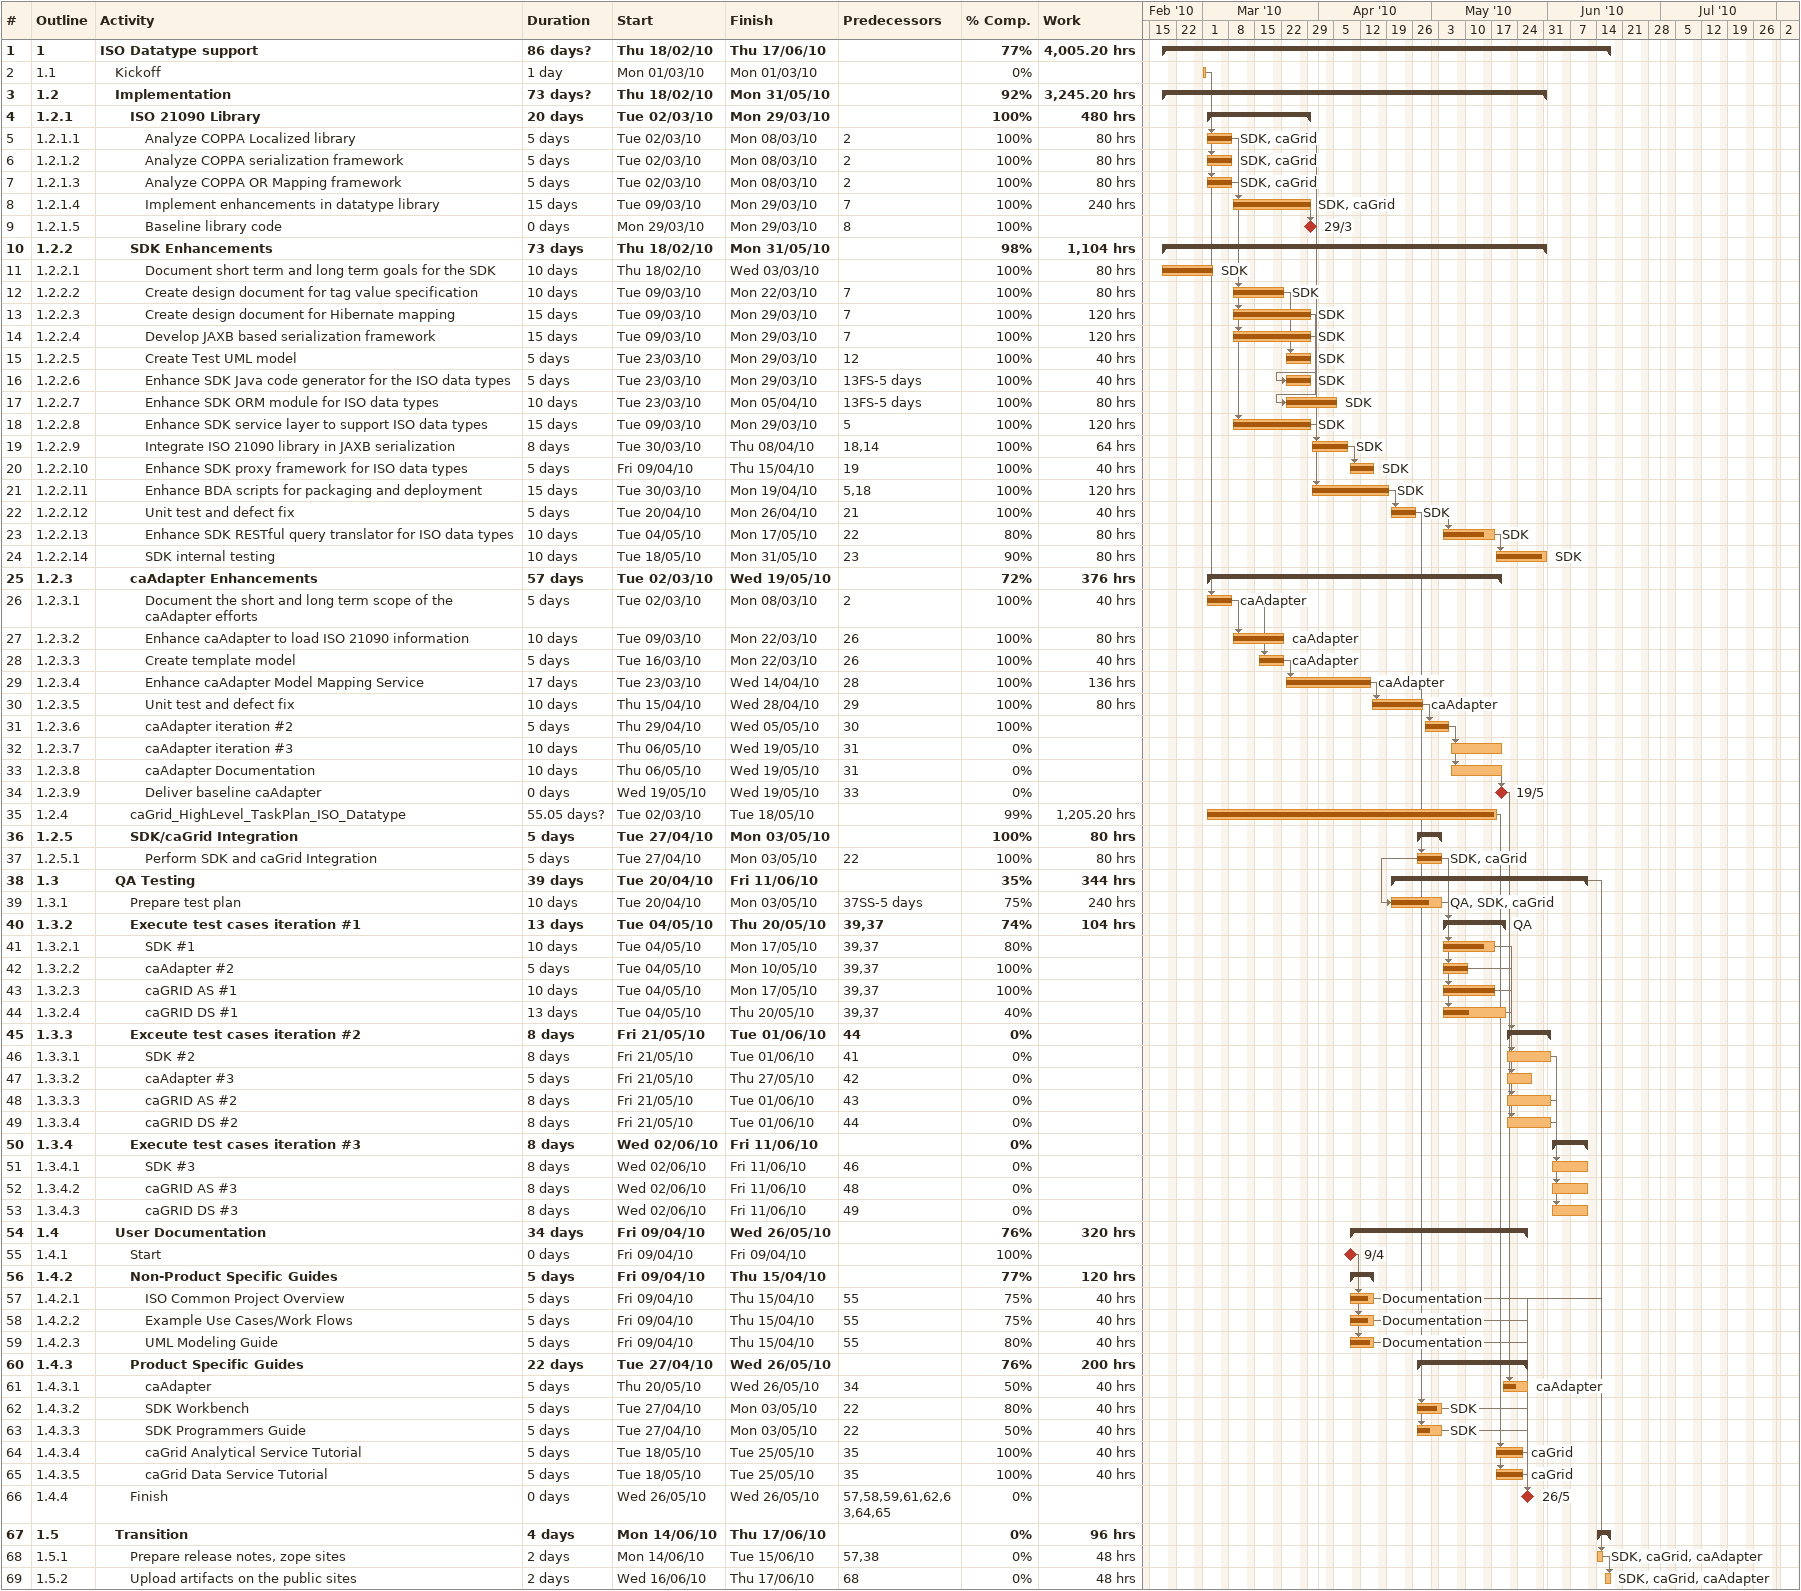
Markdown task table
| ID | WBS | Task | Duration | Start | Finish | Predecessors | Resources | % complete | Work (h) |
|---|---|---|---|---|---|---|---|---|---|
| 1 | 1 | **ISO Datatype support** | 86d? | 2010-02-18 | 2010-06-17 |  |  | 77 | 4005.20 |
| 2 | 1.1 | Kickoff | 1d | 2010-03-01 | 2010-03-01 |  |  | 0 |  |
| 3 | 1.2 | **Implementation** | 73d? | 2010-02-18 | 2010-05-31 |  |  | 92 | 3245.20 |
| 4 | 1.2.1 | **ISO 21090 Library** | 20d | 2010-03-02 | 2010-03-29 |  |  | 100 | 480 |
| 5 | 1.2.1.1 | Analyze COPPA Localized library | 5d | 2010-03-02 | 2010-03-08 | 2 | SDK, caGrid | 100 | 80 |
| 6 | 1.2.1.2 | Analyze COPPA serialization framework | 5d | 2010-03-02 | 2010-03-08 | 2 | SDK, caGrid | 100 | 80 |
| 7 | 1.2.1.3 | Analyze COPPA OR Mapping framework | 5d | 2010-03-02 | 2010-03-08 | 2 | SDK, caGrid | 100 | 80 |
| 8 | 1.2.1.4 | Implement enhancements in datatype library | 15d | 2010-03-09 | 2010-03-29 | 7 | SDK, caGrid | 100 | 240 |
| 9 | 1.2.1.5 | Baseline library code | 0d | 2010-03-29 | 2010-03-29 | 8 |  | 100 |  |
| 10 | 1.2.2 | **SDK Enhancements** | 73d | 2010-02-18 | 2010-05-31 |  |  | 98 | 1104 |
| 11 | 1.2.2.1 | Document short term and long term goals for the SDK | 10d | 2010-02-18 | 2010-03-03 |  | SDK | 100 | 80 |
| 12 | 1.2.2.2 | Create design document for tag value specification | 10d | 2010-03-09 | 2010-03-22 | 7 | SDK | 100 | 80 |
| 13 | 1.2.2.3 | Create design document for Hibernate mapping | 15d | 2010-03-09 | 2010-03-29 | 7 | SDK | 100 | 120 |
| 14 | 1.2.2.4 | Develop JAXB based serialization framework | 15d | 2010-03-09 | 2010-03-29 | 7 | SDK | 100 | 120 |
| 15 | 1.2.2.5 | Create Test UML model | 5d | 2010-03-23 | 2010-03-29 | 12 | SDK | 100 | 40 |
| 16 | 1.2.2.6 | Enhance SDK Java code generator for the ISO data types | 5d | 2010-03-23 | 2010-03-29 | 13FS-5d | SDK | 100 | 40 |
| 17 | 1.2.2.7 | Enhance SDK ORM module for ISO data types | 10d | 2010-03-23 | 2010-04-05 | 13FS-5d | SDK | 100 | 80 |
| 18 | 1.2.2.8 | Enhance SDK service layer to support ISO data types | 15d | 2010-03-09 | 2010-03-29 | 5 | SDK | 100 | 120 |
| 19 | 1.2.2.9 | Integrate ISO 21090 library in JAXB serialization | 8d | 2010-03-30 | 2010-04-08 | 18, 14 | SDK | 100 | 64 |
| 20 | 1.2.2.10 | Enhance SDK proxy framework for ISO data types | 5d | 2010-04-09 | 2010-04-15 | 19 | SDK | 100 | 40 |
| 21 | 1.2.2.11 | Enhance BDA scripts for packaging and deployment | 15d | 2010-03-30 | 2010-04-19 | 5, 18 | SDK | 100 | 120 |
| 22 | 1.2.2.12 | Unit test and defect fix | 5d | 2010-04-20 | 2010-04-26 | 21 | SDK | 100 | 40 |
| 23 | 1.2.2.13 | Enhance SDK RESTful query translator for ISO data types | 10d | 2010-05-04 | 2010-05-17 | 22 | SDK | 80 | 80 |
| 24 | 1.2.2.14 | SDK internal testing | 10d | 2010-05-18 | 2010-05-31 | 23 | SDK | 90 | 80 |
| 25 | 1.2.3 | **caAdapter Enhancements** | 57d | 2010-03-02 | 2010-05-19 |  |  | 72 | 376 |
| 26 | 1.2.3.1 | Document the short and long term scope of the caAdapter efforts | 5d | 2010-03-02 | 2010-03-08 | 2 | caAdapter | 100 | 40 |
| 27 | 1.2.3.2 | Enhance caAdapter to load ISO 21090 information | 10d | 2010-03-09 | 2010-03-22 | 26 | caAdapter | 100 | 80 |
| 28 | 1.2.3.3 | Create template model | 5d | 2010-03-16 | 2010-03-22 | 26 | caAdapter | 100 | 40 |
| 29 | 1.2.3.4 | Enhance caAdapter Model Mapping Service | 17d | 2010-03-23 | 2010-04-14 | 28 | caAdapter | 100 | 136 |
| 30 | 1.2.3.5 | Unit test and defect fix | 10d | 2010-04-15 | 2010-04-28 | 29 | caAdapter | 100 | 80 |
| 31 | 1.2.3.6 | caAdapter iteration #2 | 5d | 2010-04-29 | 2010-05-05 | 30 |  | 100 |  |
| 32 | 1.2.3.7 | caAdapter iteration #3 | 10d | 2010-05-06 | 2010-05-19 | 31 |  | 0 |  |
| 33 | 1.2.3.8 | caAdapter Documentation | 10d | 2010-05-06 | 2010-05-19 | 31 |  | 0 |  |
| 34 | 1.2.3.9 | Deliver baseline caAdapter | 0d | 2010-05-19 | 2010-05-19 | 33 |  | 0 |  |
| 35 | 1.2.4 | caGrid_HighLevel_TaskPlan_ISO_Datatype | 55.05d? | 2010-03-02 | 2010-05-18 |  |  | 99 | 1205.20 |
| 36 | 1.2.5 | **SDK/caGrid Integration** | 5d | 2010-04-27 | 2010-05-03 |  |  | 100 | 80 |
| 37 | 1.2.5.1 | Perform SDK and caGrid Integration | 5d | 2010-04-27 | 2010-05-03 | 22 | SDK, caGrid | 100 | 80 |
| 38 | 1.3 | **QA Testing** | 39d | 2010-04-20 | 2010-06-11 |  |  | 35 | 344 |
| 39 | 1.3.1 | Prepare test plan | 10d | 2010-04-20 | 2010-05-03 | 37SS-5d | QA, SDK, caGrid | 75 | 240 |
| 40 | 1.3.2 | **Execute test cases iteration #1** | 13d | 2010-05-04 | 2010-05-20 | 39, 37 | QA | 74 | 104 |
| 41 | 1.3.2.1 | SDK #1 | 10d | 2010-05-04 | 2010-05-17 | 39, 37 |  | 80 |  |
| 42 | 1.3.2.2 | caAdapter #2 | 5d | 2010-05-04 | 2010-05-10 | 39, 37 |  | 100 |  |
| 43 | 1.3.2.3 | caGRID AS #1 | 10d | 2010-05-04 | 2010-05-17 | 39, 37 |  | 100 |  |
| 44 | 1.3.2.4 | caGRID DS #1 | 13d | 2010-05-04 | 2010-05-20 | 39, 37 |  | 40 |  |
| 45 | 1.3.3 | **Exceute test cases iteration #2** | 8d | 2010-05-21 | 2010-06-01 | 44 |  | 0 |  |
| 46 | 1.3.3.1 | SDK #2 | 8d | 2010-05-21 | 2010-06-01 | 41 |  | 0 |  |
| 47 | 1.3.3.2 | caAdapter #3 | 5d | 2010-05-21 | 2010-05-27 | 42 |  | 0 |  |
| 48 | 1.3.3.3 | caGRID AS #2 | 8d | 2010-05-21 | 2010-06-01 | 43 |  | 0 |  |
| 49 | 1.3.3.4 | caGRID DS #2 | 8d | 2010-05-21 | 2010-06-01 | 44 |  | 0 |  |
| 50 | 1.3.4 | **Execute test cases iteration #3** | 8d | 2010-06-02 | 2010-06-11 |  |  | 0 |  |
| 51 | 1.3.4.1 | SDK #3 | 8d | 2010-06-02 | 2010-06-11 | 46 |  | 0 |  |
| 52 | 1.3.4.2 | caGRID AS #3 | 8d | 2010-06-02 | 2010-06-11 | 48 |  | 0 |  |
| 53 | 1.3.4.3 | caGRID DS #3 | 8d | 2010-06-02 | 2010-06-11 | 49 |  | 0 |  |
| 54 | 1.4 | **User Documentation** | 34d | 2010-04-09 | 2010-05-26 |  |  | 76 | 320 |
| 55 | 1.4.1 | Start | 0d | 2010-04-09 | 2010-04-09 |  |  | 100 |  |
| 56 | 1.4.2 | **Non-Product Specific Guides** | 5d | 2010-04-09 | 2010-04-15 |  |  | 77 | 120 |
| 57 | 1.4.2.1 | ISO Common Project Overview | 5d | 2010-04-09 | 2010-04-15 | 55 | Documentation | 75 | 40 |
| 58 | 1.4.2.2 | Example Use Cases/Work Flows | 5d | 2010-04-09 | 2010-04-15 | 55 | Documentation | 75 | 40 |
| 59 | 1.4.2.3 | UML Modeling Guide | 5d | 2010-04-09 | 2010-04-15 | 55 | Documentation | 80 | 40 |
| 60 | 1.4.3 | **Product Specific Guides** | 22d | 2010-04-27 | 2010-05-26 |  |  | 76 | 200 |
| 61 | 1.4.3.1 | caAdapter | 5d | 2010-05-20 | 2010-05-26 | 34 | caAdapter | 50 | 40 |
| 62 | 1.4.3.2 | SDK Workbench | 5d | 2010-04-27 | 2010-05-03 | 22 | SDK | 80 | 40 |
| 63 | 1.4.3.3 | SDK Programmers Guide | 5d | 2010-04-27 | 2010-05-03 | 22 | SDK | 50 | 40 |
| 64 | 1.4.3.4 | caGrid Analytical Service Tutorial | 5d | 2010-05-18 | 2010-05-25 | 35 | caGrid | 100 | 40 |
| 65 | 1.4.3.5 | caGrid Data Service Tutorial | 5d | 2010-05-18 | 2010-05-25 | 35 | caGrid | 100 | 40 |
| 66 | 1.4.4 | Finish | 0d | 2010-05-26 | 2010-05-26 | 57, 58, 59, 61, 62, 63, 64, 65 |  | 0 |  |
| 67 | 1.5 | **Transition** | 4d | 2010-06-14 | 2010-06-17 |  |  | 0 | 96 |
| 68 | 1.5.1 | Prepare release notes, zope sites | 2d | 2010-06-14 | 2010-06-15 | 57, 38 | SDK, caGrid, caAdapter | 0 | 48 |
| 69 | 1.5.2 | Upload artifacts on the public sites | 2d | 2010-06-16 | 2010-06-17 | 68 | SDK, caGrid, caAdapter | 0 | 48 |
